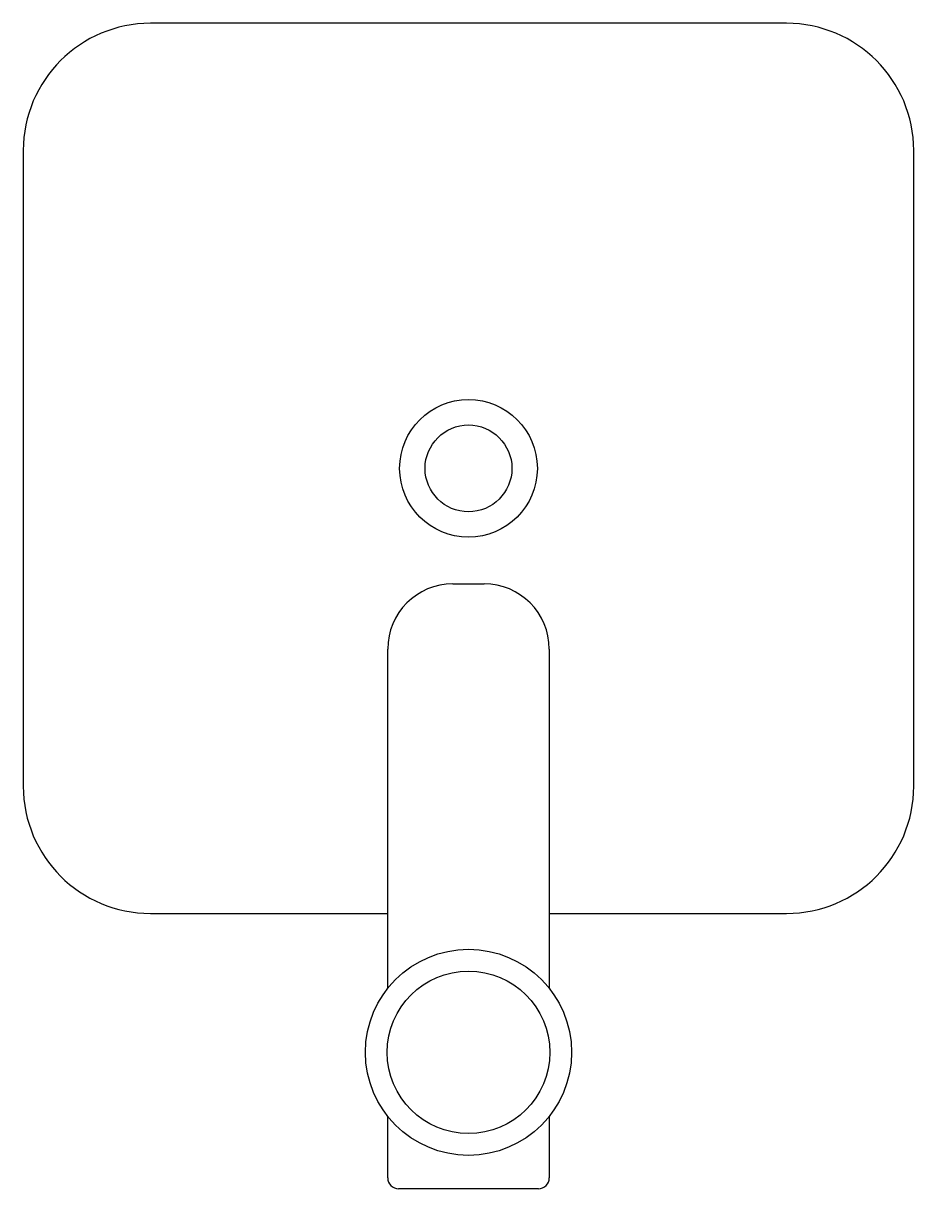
# Model space of a CAD drawing. Header units: metres. Extents: x -0.175 to 0.175, y 0 to 0.458.
import ezdxf

# ---------------------------------------------------------------- set-up
doc = ezdxf.new("R2010")
doc.units = ezdxf.units.M

msp = doc.modelspace()

# ---------------------------------------------------------------- linework, layer by layer
for p, q in [((0.125, 0.45825), (-0.125, 0.45825)), ((-0.175, 0.40825), (-0.175, 0.15825)), ((0.175, 0.15825), (0.175, 0.40825)), ((-0.0061, 0.23783), (0.0061, 0.23783)), ((-0.03176, 0.07877), (-0.03176, 0.21217)), ((0.03176, 0.21217), (0.03176, 0.07877)), ((-0.125, 0.10825), (-0.03176, 0.10825)), ((0.03176, 0.10825), (0.125, 0.10825)), ((-0.03176, 0.00428), (-0.03176, 0.02845)), ((0.03176, 0.02845), (0.03176, 0.00428)), ((0.02748, 0), (-0.02748, 0))]:
    msp.add_line(p, q)
at = {"color": 7}
for centre, radius in [((0, 0.28325), 0.02706), ((0, 0.28325), 0.01706), ((0, 0.05361), 0.03196)]:
    msp.add_circle(centre, radius, dxfattribs=at)
msp.add_circle((0, 0.05361), 0.04052)
for centre, radius, start, end in [((-0.125, 0.40825), 0.05, 90, 180), ((0.125, 0.40825), 0.05, 0, 90), ((-0.0061, 0.21217), 0.02566, 90, 180), ((0.0061, 0.21217), 0.02566, 0, 90), ((-0.125, 0.15825), 0.05, 180, 270), ((0.125, 0.15825), 0.05, 270, 0), ((-0.02748, 0.00428), 0.00428, 180, 270), ((0.02748, 0.00428), 0.00428, 270, 0)]:
    msp.add_arc(centre, radius, start, end)

doc.saveas('drawing.dxf')
